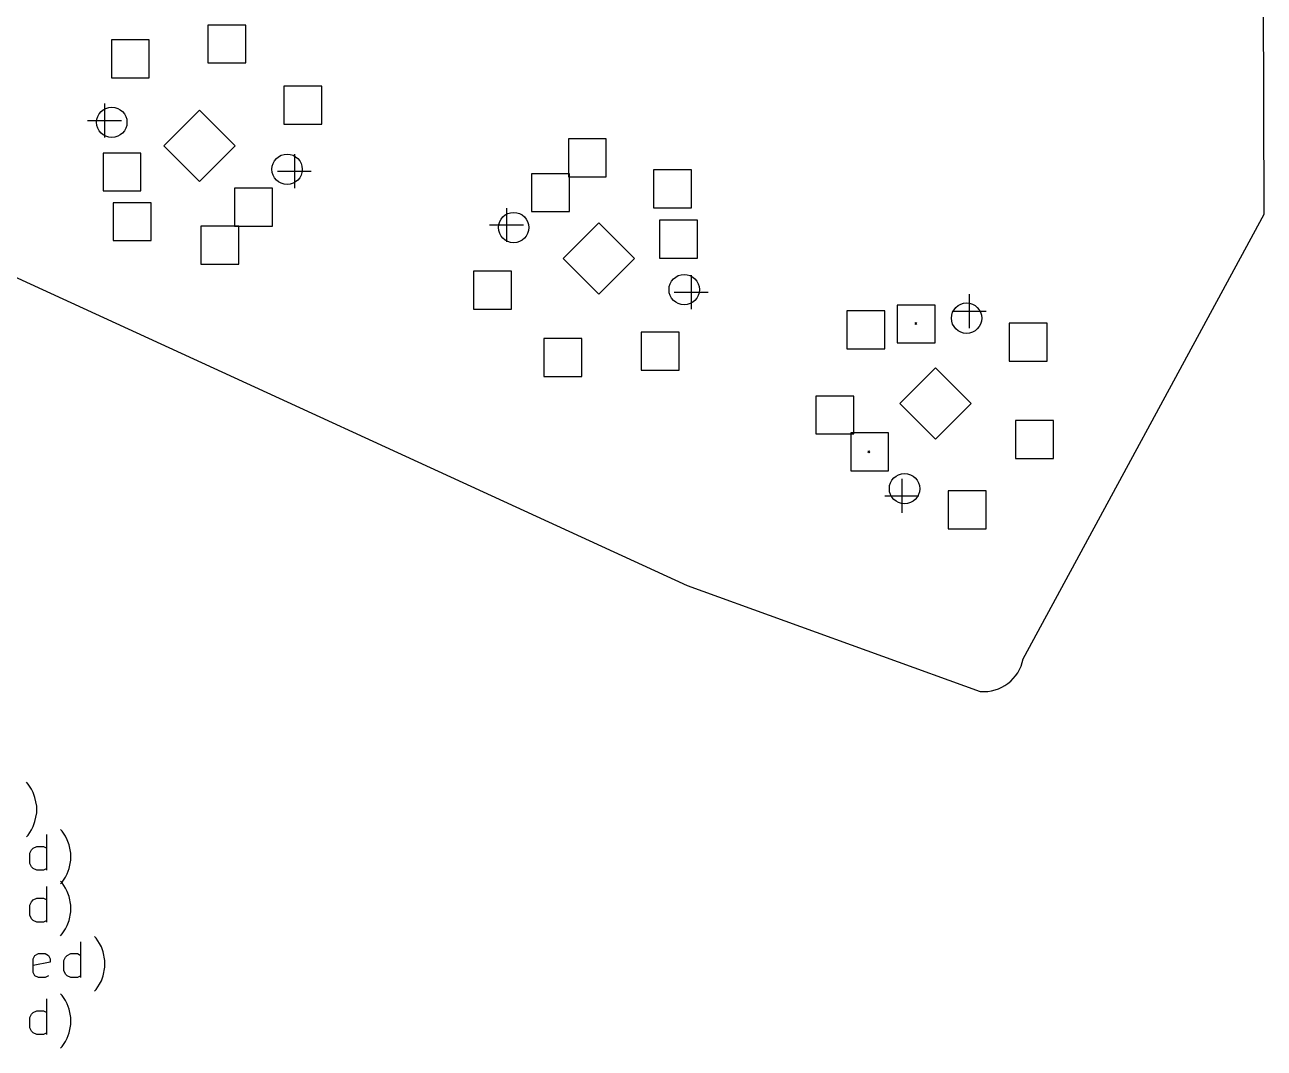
# Model space of a CAD drawing. Extents: x 81 to 220, y -169 to -27.
# Drawn here: x 150.4 to 219.8, y -169.1 to -111.8 of the extents above; entities that cross this region are included whole.
import ezdxf

# ---------------------------------------------------------------- set-up
doc = ezdxf.new("R2010")
doc.units = 0
doc.layers.add('BLACK', color=7, linetype='CONTINUOUS')

msp = doc.modelspace()

# ---------------------------------------------------------------- linework, layer by layer
at = {"layer": 'BLACK', "linetype": 'CONTINUOUS'}
for p, q in [((219.7939, -122.4361), (219.6939, -93.6361)), ((162.769902, -111.852468), (160.648562, -111.852468)), ((160.648562, -111.852468), (160.648562, -113.973808)), ((162.769902, -113.973808), (162.769902, -111.852468)), ((157.370871, -112.683409), (155.249531, -112.683409)), ((155.249531, -112.683409), (155.249531, -114.804749)), ((157.370871, -114.804749), (157.370871, -112.683409)), ((160.648562, -113.973808), (162.769902, -113.973808)), ((155.249531, -114.804749), (157.370871, -114.804749)), ((167.03013, -115.2716), (164.90879, -115.2716)), ((164.90879, -115.2716), (164.90879, -117.39294)), ((167.03013, -117.39294), (167.03013, -115.2716)), ((154.869608, -116.238595), (154.869608, -118.138595)), ((153.919608, -117.188595), (155.819608, -117.188595)), ((160.1822, -116.6121), (158.1822, -118.6121)), ((162.1822, -118.6121), (160.1822, -116.6121)), ((164.90879, -117.39294), (167.03013, -117.39294)), ((158.1822, -118.6121), (160.1822, -120.6121)), ((160.1822, -120.6121), (162.1822, -118.6121)), ((182.958713, -118.22386), (180.837373, -118.22386)), ((180.837373, -118.22386), (180.837373, -120.3452)), ((182.958713, -120.3452), (182.958713, -118.22386)), ((156.905292, -119.018781), (154.783952, -119.018781)), ((154.783952, -119.018781), (154.783952, -121.140121)), ((156.905292, -121.140121), (156.905292, -119.018781)), ((165.494792, -119.085605), (165.494792, -120.985605)), ((164.544792, -120.035605), (166.444792, -120.035605)), ((187.732352, -119.961323), (185.611012, -119.961323)), ((185.611012, -119.961323), (185.611012, -122.082663)), ((187.732352, -122.082663), (187.732352, -119.961323)), ((180.896572, -120.176314), (178.775232, -120.176314)), ((178.775232, -120.176314), (178.775232, -122.297654)), ((180.837373, -120.3452), (182.958713, -120.3452)), ((180.896572, -122.297654), (180.896572, -120.176314)), ((154.783952, -121.140121), (156.905292, -121.140121)), ((164.265647, -120.990982), (162.144307, -120.990982)), ((162.144307, -120.990982), (162.144307, -123.112322)), ((164.265647, -123.112322), (164.265647, -120.990982)), ((157.474618, -121.800933), (155.353278, -121.800933)), ((155.353278, -121.800933), (155.353278, -123.922273)), ((157.474618, -123.922273), (157.474618, -121.800933)), ((177.379091, -122.095789), (177.379091, -123.995789)), ((185.611012, -122.082663), (187.732352, -122.082663)), ((178.775232, -122.297654), (180.896572, -122.297654)), ((188.05703, -122.782507), (185.93569, -122.782507)), ((185.93569, -122.782507), (185.93569, -124.903847)), ((188.05703, -124.903847), (188.05703, -122.782507)), ((206.2939, -147.3361), (219.7939, -122.4361)), ((162.381521, -123.115734), (160.260181, -123.115734)), ((160.260181, -123.115734), (160.260181, -125.237074)), ((162.144307, -123.112322), (164.265647, -123.112322)), ((162.381521, -125.237074), (162.381521, -123.115734)), ((176.429091, -123.045789), (178.329091, -123.045789)), ((182.5474, -122.9269), (180.5474, -124.9269)), ((184.5474, -124.9269), (182.5474, -122.9269)), ((155.353278, -123.922273), (157.474618, -123.922273)), ((148.4939, -125.3361), (187.4939, -143.2361)), ((160.260181, -125.237074), (162.381521, -125.237074)), ((180.5474, -124.9269), (182.5474, -126.9269)), ((182.5474, -126.9269), (184.5474, -124.9269)), ((185.93569, -124.903847), (188.05703, -124.903847)), ((177.644132, -125.632992), (175.522792, -125.632992)), ((175.522792, -125.632992), (175.522792, -127.754332)), ((177.644132, -127.754332), (177.644132, -125.632992)), ((187.715709, -125.858011), (187.715709, -127.758011)), ((186.765709, -126.808011), (188.665709, -126.808011)), ((203.275011, -126.917791), (203.275011, -128.817791)), ((201.370847, -127.52647), (199.249507, -127.52647)), ((199.249507, -127.52647), (199.249507, -129.64781)), ((201.370847, -127.52647), (199.249507, -127.52647)), ((199.249507, -127.52647), (199.249507, -129.64781)), ((201.370847, -129.64781), (201.370847, -127.52647)), ((201.370847, -129.64781), (201.370847, -127.52647)), ((175.522792, -127.754332), (177.644132, -127.754332)), ((198.549663, -127.851148), (196.428323, -127.851148)), ((196.428323, -127.851148), (196.428323, -129.972488)), ((198.549663, -129.972488), (198.549663, -127.851148)), ((202.325011, -127.867791), (204.225011, -127.867791)), ((187.041059, -129.053193), (184.919719, -129.053193)), ((184.919719, -129.053193), (184.919719, -131.174533)), ((187.041059, -131.174533), (187.041059, -129.053193)), ((200.22772, -128.509364), (200.32772, -128.609364)), ((200.32772, -128.509364), (200.22772, -128.609364)), ((207.641533, -128.542441), (205.520193, -128.542441)), ((205.520193, -128.542441), (205.520193, -130.663781)), ((207.641533, -130.663781), (207.641533, -128.542441)), ((181.590151, -129.410416), (179.468811, -129.410416)), ((179.468811, -129.410416), (179.468811, -131.531756)), ((181.590151, -131.531756), (181.590151, -129.410416)), ((199.249507, -129.64781), (201.370847, -129.64781)), ((199.249507, -129.64781), (201.370847, -129.64781)), ((196.428323, -129.972488), (198.549663, -129.972488)), ((201.3939, -131.0361), (199.3939, -133.0361)), ((203.3939, -133.0361), (201.3939, -131.0361)), ((205.520193, -130.663781), (207.641533, -130.663781)), ((179.468811, -131.531756), (181.590151, -131.531756)), ((184.919719, -131.174533), (187.041059, -131.174533)), ((196.8122, -132.624787), (194.69086, -132.624787)), ((194.69086, -132.624787), (194.69086, -134.746127)), ((196.8122, -134.746127), (196.8122, -132.624787)), ((199.3939, -133.0361), (201.3939, -135.0361)), ((201.3939, -135.0361), (203.3939, -133.0361)), ((207.998756, -133.993349), (205.877416, -133.993349)), ((205.877416, -133.993349), (205.877416, -136.114689)), ((207.998756, -136.114689), (207.998756, -133.993349)), ((194.69086, -134.746127), (196.8122, -134.746127)), ((198.764654, -134.686928), (196.643314, -134.686928)), ((196.643314, -134.686928), (196.643314, -136.808268)), ((198.764654, -136.808268), (198.764654, -134.686928)), ((197.611266, -135.698012), (197.711266, -135.798012)), ((197.711266, -135.698012), (197.611266, -135.798012)), ((205.877416, -136.114689), (207.998756, -136.114689)), ((196.643314, -136.808268), (198.764654, -136.808268)), ((199.512789, -137.254409), (199.512789, -139.154409)), ((204.221332, -137.939368), (202.099992, -137.939368)), ((202.099992, -137.939368), (202.099992, -140.060708)), ((204.221332, -140.060708), (204.221332, -137.939368)), ((198.562789, -138.204409), (200.462789, -138.204409)), ((202.099992, -140.060708), (204.221332, -140.060708)), ((187.4939, -143.2361), (203.891456, -149.162984)), ((150.594307, -154.346528), (150.499069, -154.25129)), ((150.784783, -154.632243), (150.594307, -154.346528)), ((150.880021, -154.822719), (150.784783, -154.632243)), ((150.975259, -155.108433), (150.880021, -154.822719)), ((151.070497, -155.584624), (150.975259, -155.108433)), ((150.975259, -156.441767), (151.070497, -155.965576)), ((151.070497, -155.965576), (151.070497, -155.584624)), ((150.784783, -156.917957), (150.880021, -156.727481)), ((150.880021, -156.727481), (150.975259, -156.441767)), ((150.499069, -157.298909), (150.594307, -157.203671)), ((150.594307, -157.203671), (150.784783, -156.917957)), ((151.641926, -159.177005), (151.641926, -157.177005)), ((152.499069, -156.986528), (152.403831, -156.89129)), ((152.689545, -157.272243), (152.499069, -156.986528)), ((152.784783, -157.462719), (152.689545, -157.272243)), ((152.880021, -157.748433), (152.784783, -157.462719)), ((150.689545, -158.224624), (150.784783, -158.034147)), ((150.784783, -158.034147), (150.880021, -157.938909)), ((150.880021, -157.938909), (151.070497, -157.843671)), ((151.070497, -157.843671), (151.45145, -157.843671)), ((151.45145, -157.843671), (151.641926, -157.938909)), ((152.975259, -158.224624), (152.880021, -157.748433)), ((150.689545, -158.796052), (150.689545, -158.224624)), ((150.784783, -158.986528), (150.689545, -158.796052)), ((152.880021, -159.081767), (152.975259, -158.605576)), ((152.975259, -158.605576), (152.975259, -158.224624)), ((150.880021, -159.081767), (150.784783, -158.986528)), ((151.070497, -159.177005), (150.880021, -159.081767)), ((151.45145, -159.177005), (151.070497, -159.177005)), ((151.641926, -159.081767), (151.45145, -159.177005)), ((152.499069, -159.843671), (152.689545, -159.557957)), ((152.689545, -159.557957), (152.784783, -159.367481)), ((152.784783, -159.367481), (152.880021, -159.081767)), ((151.641926, -162.077005), (151.641926, -160.077005)), ((152.499069, -159.886528), (152.403831, -159.79129)), ((152.403831, -159.938909), (152.499069, -159.843671)), ((152.689545, -160.172243), (152.499069, -159.886528)), ((152.784783, -160.362719), (152.689545, -160.172243)), ((150.689545, -161.124624), (150.784783, -160.934147)), ((150.784783, -160.934147), (150.880021, -160.838909)), ((150.880021, -160.838909), (151.070497, -160.743671)), ((151.070497, -160.743671), (151.45145, -160.743671)), ((151.45145, -160.743671), (151.641926, -160.838909)), ((152.880021, -160.648433), (152.784783, -160.362719)), ((152.975259, -161.124624), (152.880021, -160.648433)), ((150.689545, -161.696052), (150.689545, -161.124624)), ((152.880021, -161.981767), (152.975259, -161.505576)), ((152.975259, -161.505576), (152.975259, -161.124624)), ((150.784783, -161.886528), (150.689545, -161.696052)), ((150.880021, -161.981767), (150.784783, -161.886528)), ((151.070497, -162.077005), (150.880021, -161.981767)), ((151.45145, -162.077005), (151.070497, -162.077005)), ((151.641926, -161.981767), (151.45145, -162.077005)), ((152.689545, -162.457957), (152.784783, -162.267481)), ((152.784783, -162.267481), (152.880021, -161.981767)), ((152.403831, -162.838909), (152.499069, -162.743671)), ((152.499069, -162.743671), (152.689545, -162.457957)), ((154.403831, -162.986528), (154.308593, -162.89129)), ((154.594307, -163.272243), (154.403831, -162.986528)), ((153.546688, -165.177005), (153.546688, -163.177005)), ((154.689545, -163.462719), (154.594307, -163.272243)), ((154.784783, -163.748433), (154.689545, -163.462719)), ((154.880021, -164.224624), (154.784783, -163.748433)), ((150.880021, -164.129386), (150.975259, -163.938909)), ((150.880021, -164.89129), (150.880021, -164.129386)), ((151.832402, -164.319862), (150.880021, -164.510338)), ((150.975259, -163.938909), (151.165735, -163.843671)), ((151.165735, -163.843671), (151.546688, -163.843671)), ((151.546688, -163.843671), (151.737164, -163.938909)), ((151.737164, -163.938909), (151.832402, -164.129386)), ((151.832402, -164.129386), (151.832402, -164.319862)), ((152.594307, -164.224624), (152.689545, -164.034147)), ((152.594307, -164.796052), (152.594307, -164.224624)), ((152.689545, -164.034147), (152.784783, -163.938909)), ((152.784783, -163.938909), (152.975259, -163.843671)), ((152.975259, -163.843671), (153.356212, -163.843671)), ((153.356212, -163.843671), (153.546688, -163.938909)), ((154.880021, -164.605576), (154.880021, -164.224624)), ((150.975259, -165.081767), (150.880021, -164.89129)), ((151.165735, -165.177005), (150.975259, -165.081767)), ((151.737164, -165.081767), (151.546688, -165.177005)), ((152.689545, -164.986528), (152.594307, -164.796052)), ((152.784783, -165.081767), (152.689545, -164.986528)), ((152.975259, -165.177005), (152.784783, -165.081767)), ((153.546688, -165.081767), (153.356212, -165.177005)), ((154.689545, -165.367481), (154.784783, -165.081767)), ((154.784783, -165.081767), (154.880021, -164.605576)), ((151.546688, -165.177005), (151.165735, -165.177005)), ((153.356212, -165.177005), (152.975259, -165.177005)), ((154.403831, -165.843671), (154.594307, -165.557957)), ((154.594307, -165.557957), (154.689545, -165.367481)), ((151.641926, -168.377005), (151.641926, -166.377005)), ((152.499069, -166.186528), (152.403831, -166.09129)), ((152.689545, -166.472243), (152.499069, -166.186528)), ((152.784783, -166.662719), (152.689545, -166.472243)), ((154.308593, -165.938909), (154.403831, -165.843671)), ((150.784783, -167.234147), (150.880021, -167.138909)), ((150.880021, -167.138909), (151.070497, -167.043671)), ((151.070497, -167.043671), (151.45145, -167.043671)), ((151.45145, -167.043671), (151.641926, -167.138909)), ((152.880021, -166.948433), (152.784783, -166.662719)), ((152.975259, -167.424624), (152.880021, -166.948433)), ((150.689545, -167.424624), (150.784783, -167.234147)), ((150.689545, -167.996052), (150.689545, -167.424624)), ((152.880021, -168.281767), (152.975259, -167.805576)), ((152.975259, -167.805576), (152.975259, -167.424624)), ((150.784783, -168.186528), (150.689545, -167.996052)), ((150.880021, -168.281767), (150.784783, -168.186528)), ((151.070497, -168.377005), (150.880021, -168.281767)), ((151.45145, -168.377005), (151.070497, -168.377005)), ((151.641926, -168.281767), (151.45145, -168.377005)), ((152.689545, -168.757957), (152.784783, -168.567481)), ((152.784783, -168.567481), (152.880021, -168.281767)), ((152.403831, -169.138909), (152.499069, -169.043671)), ((152.499069, -169.043671), (152.689545, -168.757957))]:
    msp.add_line(p, q, dxfattribs=at)
at = {"layer": 'BLACK'}
for centre in [(155.275297, -117.297299), (165.089103, -119.926901), (177.773761, -123.189438), (187.321039, -126.664362), (203.131362, -128.262461), (199.656438, -137.809739)]:
    msp.add_circle(centre, 0.85, dxfattribs=at)
msp.add_arc((204.093899, -146.9361), 2.236067, -95.1944279, -10.30485004, dxfattribs=at)

doc.saveas('drawing.dxf')
